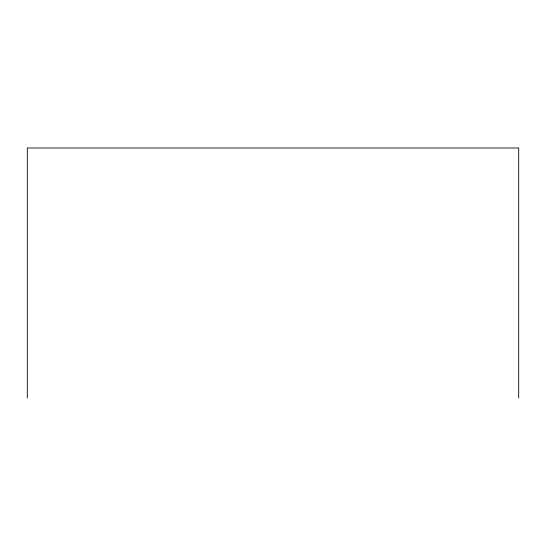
<?xml version="1.0" encoding="UTF-8"?>
<svg xmlns="http://www.w3.org/2000/svg" width="546" height="546" viewBox="0 0 546 546"><rect width="100%" height="100%" fill="white"/><g stroke="black" fill="none" stroke-linecap="round" stroke-linejoin="round"><path stroke-width="0.82" d="M518.7 398.014L518.7 147.986L27.3 147.986L27.3 398.014"/></g></svg>
